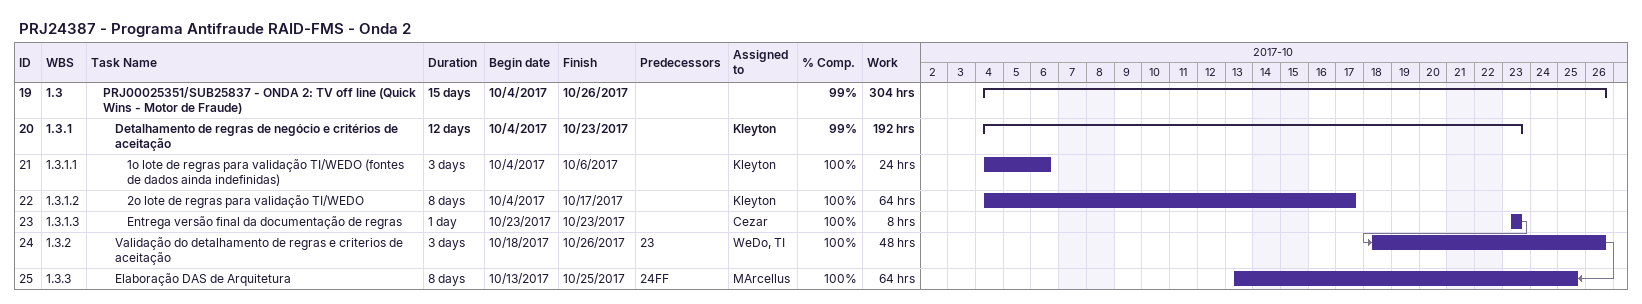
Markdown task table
PRJ24387 - Programa Antifraude RAID-FMS - Onda 2

| ID | WBS | Task | Duration | Start | Finish | Predecessors | Resources | % complete | Work (h) |
|---|---|---|---|---|---|---|---|---|---|
| 19 | 1.3 | **PRJ00025351/SUB25837 - ONDA 2: TV off line (Quick Wins - Motor de Fraude)** | 15d | 2017-10-04 | 2017-10-26 |  |  | 99 | 304 |
| 20 | 1.3.1 | **Detalhamento de regras de negócio e critérios de aceitação** | 12d | 2017-10-04 | 2017-10-23 |  | Kleyton | 99 | 192 |
| 21 | 1.3.1.1 | 1o lote de regras para validação TI/WEDO (fontes de dados ainda indefinidas) | 3d | 2017-10-04 | 2017-10-06 |  | Kleyton | 100 | 24 |
| 22 | 1.3.1.2 | 2o lote de regras para validação TI/WEDO | 8d | 2017-10-04 | 2017-10-17 |  | Kleyton | 100 | 64 |
| 23 | 1.3.1.3 | Entrega versão final da documentação de regras | 1d | 2017-10-23 | 2017-10-23 |  | Cezar | 100 | 8 |
| 24 | 1.3.2 | Validação do detalhamento de regras e criterios de aceitação | 3d | 2017-10-18 | 2017-10-26 | 23 | WeDo, TI | 100 | 48 |
| 25 | 1.3.3 | Elaboração DAS de Arquitetura | 8d | 2017-10-13 | 2017-10-25 | 24FF | MArcellus | 100 | 64 |
